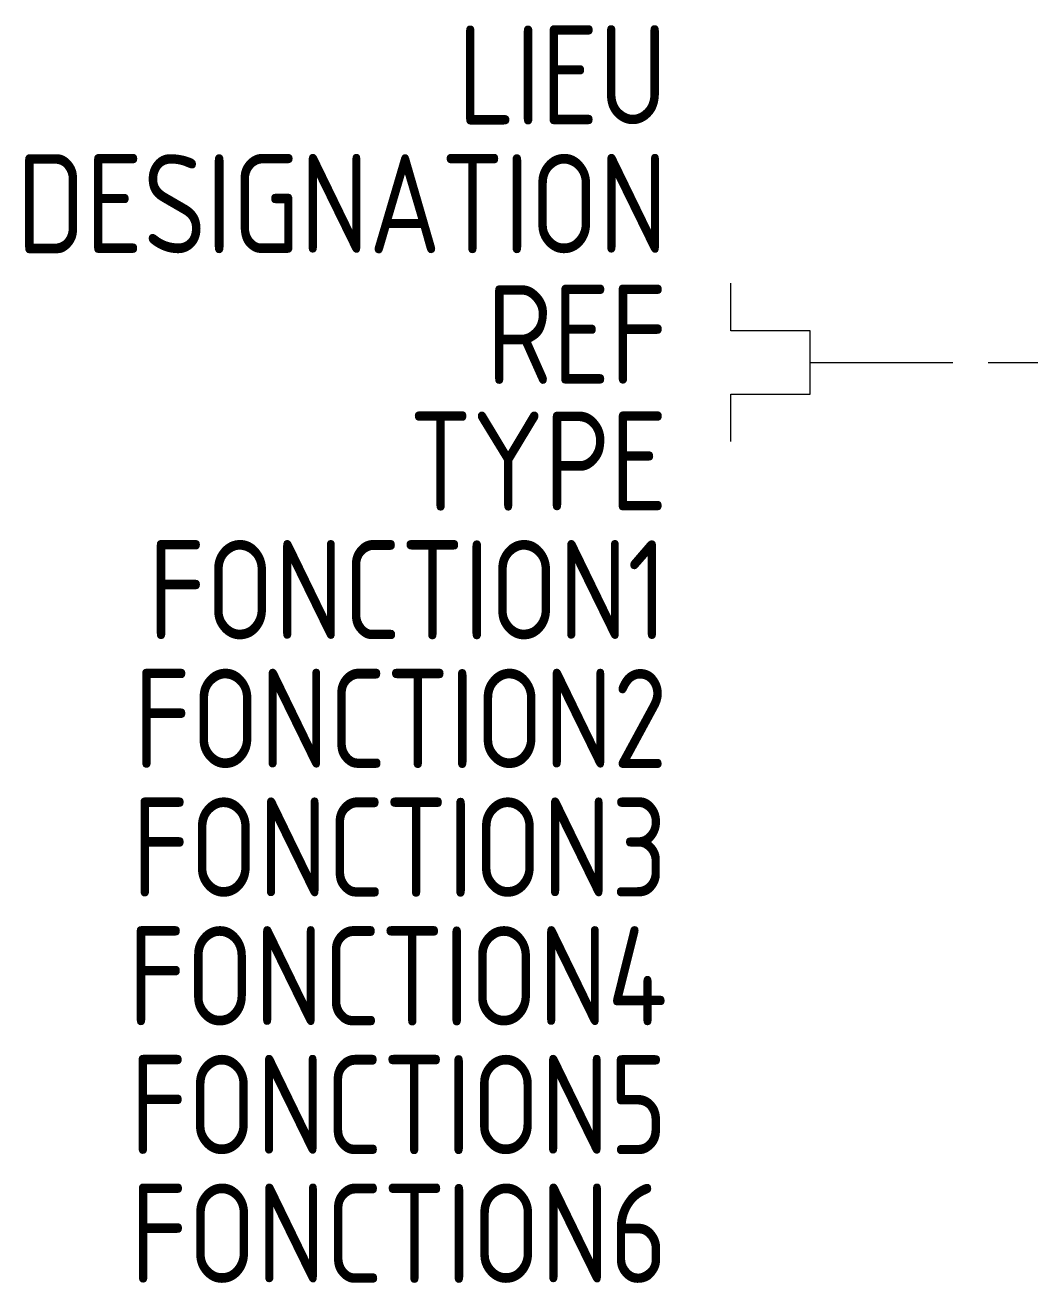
# Model space of a CAD drawing. Extents: x -1610.2 to -1584.6, y -902.8 to -871.1.
import ezdxf
from ezdxf.enums import TextEntityAlignment as Align

# ---------------------------------------------------------------- set-up
doc = ezdxf.new("R2010")
doc.units = 0
doc.linetypes.add('ACAD_ISO02W100', pattern=[15, 12, -3])
for name, color, linetype in [('SYMB_FIL', 3, 'CONTINUOUS'), ('SYMB_LIAISON', 1, 'ACAD_ISO02W100'), ('SYMB_REF_CONTACT', 2, 'CONTINUOUS'), ('SYMB_TXT_NOM', 3, 'CONTINUOUS')]:
    doc.layers.add(name, color=color, linetype=linetype)
doc.styles.add('NET2_5', font='isocp.shx', dxfattribs={"width": 0.9, "height": 2.5})

msp = doc.modelspace()

# ---------------------------------------------------------------- linework, layer by layer
at = {"layer": 'SYMB_FIL'}
for p, q in [((-1592.384, -878.793), (-1592.384, -877.593)), ((-1590.384, -878.793), (-1592.384, -878.793)), ((-1590.384, -880.393), (-1590.384, -878.793)), ((-1592.384, -880.393), (-1590.384, -880.393)), ((-1592.384, -881.593), (-1592.384, -880.393))]:
    msp.add_line(p, q, dxfattribs=at)
at = {"layer": 'SYMB_LIAISON', "ltscale": 0.3}
msp.add_line((-1590.384, -879.593), (-1584.634, -879.593), dxfattribs=at)

# ---------------------------------------------------------------- texts
at = {"layer": 'SYMB_REF_CONTACT', "style": 'NET2_5', "width": 0.9, "flags": 8}
msp.add_attdef('REF', text='', height=2.5, dxfattribs=at).set_placement((-1593.984, -880.137), align=Align.RIGHT)
at = {"layer": 'SYMB_TXT_NOM', "style": 'NET2_5', "width": 0.9, "flags": 8}
for tag, text, p in [('LIEU', '', (-1593.984, -873.587)), ('DESIGNATION', 'S?', (-1593.984, -876.837)), ('TYPE', '', (-1593.984, -883.337)), ('FONCTION1', '', (-1593.984, -886.587)), ('FONCTION2', '', (-1593.984, -889.837)), ('FONCTION3', '', (-1593.984, -893.087)), ('FONCTION4', '', (-1593.984, -896.337)), ('FONCTION5', '', (-1593.984, -899.587)), ('FONCTION6', '', (-1593.984, -902.837))]:
    msp.add_attdef(tag, text=text, height=2.5, dxfattribs=at).set_placement(p, align=Align.RIGHT)

doc.saveas('drawing.dxf')
